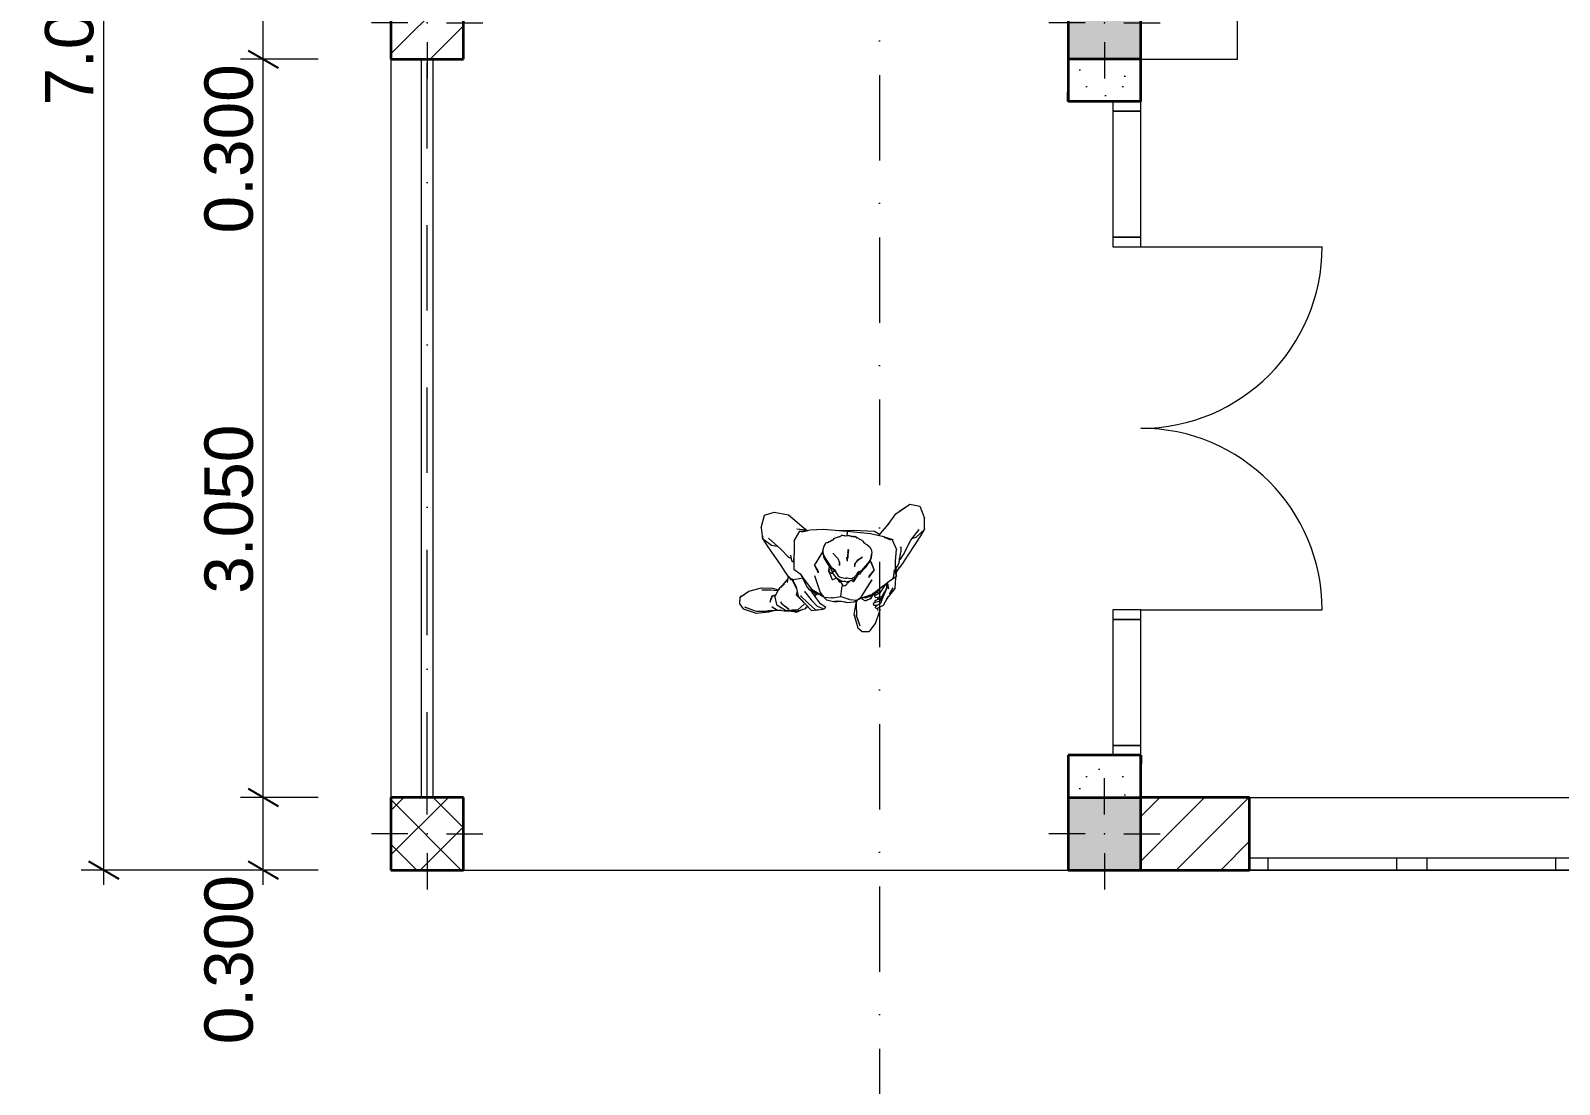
# Model space of a CAD drawing. Header units: millimetres. Extents: x -6000 to 13299, y -11438 to 14364.
# Drawn here: x 510 to 6831, y -4647 to -293 of the extents above; entities that cross this region are included whole.
import ezdxf

# ---------------------------------------------------------------- set-up
doc = ezdxf.new("R2010")
doc.units = ezdxf.units.MM
doc.header["$MEASUREMENT"] = 0
doc.linetypes.add('Dot & Dashed', pattern=[670.277762, 352.777767, -176.388884, 0, -141.111112])
doc.linetypes.add('Wipeout_Contour', pattern=[1000, 0, -1000])
for name, color, linetype in [('ArchiCAD Doors', 7, 'Continuous'), ('ArchiCAD Windows', 7, 'Continuous'), ('Dimensioning - General', 7, 'Continuous'), ('Interior - Furniture', 7, 'Continuous'), ('Marker - Section', 7, 'Continuous'), ('Structural - Bearing', 7, 'Continuous')]:
    doc.layers.add(name, color=color, linetype=linetype)
for name, color, linetype, lineweight, true_color in [('ArchiCAD Doors_Pen_No__23', 7, 'Continuous', 20, 0xff6600), ('ArchiCAD Doors_Pen_No__3', 7, 'Continuous', 18, 0xff6600), ('ArchiCAD Windows_Pen_No__23', 7, 'Continuous', 20, 0xff6600), ('ArchiCAD Windows_Pen_No__3', 7, 'Continuous', 18, 0xff6600), ('Dimensioning - General_Pen_No__45', 7, 'Continuous', 25, 0x40a5ff), ('Dimensioning - General_Pen_No__85', 7, 'Continuous', 20, 0x80c2ff), ('Interior - Furniture _Pen_No__4', 7, 'Continuous', 20, 0x029e21), ('Marker - Section_Pen_No__85', 7, 'Continuous', 20, 0x80c2ff), ('Structural - Bearing_Pen_No__160', 7, 'Continuous', 20, 0xb4a35c), ('Structural - Bearing_Pen_No__168', 7, 'Continuous', 13, 0xfe847a), ('Structural - Bearing_Pen_No__169', 7, 'Continuous', 13, 0x68b353), ('Structural - Bearing_Pen_No__28', 7, 'Continuous', 35, 0xa80f02), ('Structural - Bearing_Pen_No__89', 7, 'Continuous', 20, 0x71cebe)]:
    doc.layers.add(name, color=color, linetype=linetype, lineweight=lineweight, true_color=true_color)
for name, color, linetype, lineweight in [('ArchiCAD Doors_Pen_No__27', 7, 'Continuous', 35), ('ArchiCAD Windows_Pen_No__27', 7, 'Continuous', 35), ('Dimensioning - General_Pen_No__46', 5, 'Continuous', 25), ('Interior - Furniture _Pen_No__16', 124, 'Continuous', 20), ('Structural - Bearing_Pen_No__20', 1, 'Continuous', 0), ('Structural - Bearing_Pen_No__27', 7, 'Continuous', 35)]:
    doc.layers.add(name, color=color, linetype=linetype, lineweight=lineweight)
doc.styles.add('GENERATED_STYLE_1', font='')
doc.styles.get('GENERATED_STYLE_1').set_extended_font_data('Arial')
doc.dimstyles.new('GENERATED_STYLE__2', dxfattribs={"dimtxt": 200, "dimasz": 95, "dimexe": 0.18, "dimexo": 300, "dimgap": 0.09, "dimtad": 1, "dimdec": 3, "dimlfac": 0.001, "dimzin": 0, "dimdsep": 46, "dimtxsty": 'GENERATED_STYLE_1', "dimblk": 'ARROWHEAD_2', "dimblk1": 'ARROWHEAD_2', "dimblk2": 'ARROWHEAD_2', "dimcen": 0.09, "dimclrd": 256, "dimclre": 256, "dimclrt": 5, "dimadec": 0, "dimazin": 0, "dimtfac": 1, "dimtdec": 4, "dimtmove": 0, "dimatfit": 3, "dimfxl": 0, "dimtolj": 1, "dimtzin": 0, "dimarcsym": 0})
pattern_1 = [(0, (0, 0), (0, 779.42), [48.75, -401.25]), (0, (225, 389.7), (0, 779.42), [48.75, -401.25]), (60, (0, 0), (-675, 389.71), [48.75, -401.25]), (60, (450, 0), (-675, 389.71), [48.75, -401.25]), (120, (48.75, 0), (675, 389.71), [48.75, -401.25]), (120, (498.75, 0), (675, 389.71), [48.75, -401.25]), (0, (0, 75), (0, 150), [0, -150, 0, -225]), (45, (75, 75), (-106.066, 106.066), [0, -112.5, 0, -187.5])]
pattern_2 = [(45, (0, 0), (-91.9239, 91.9239), [])]

# ---------------------------------------------------------------- blocks, each defined once
blk = doc.blocks.new('Slab_1_3', base_point=(2000, -3761.4))
at = {"layer": 'Structural - Bearing_Pen_No__89', "linetype": 'Continuous', "flags": 128}
blk.add_lwpolyline([(2000, -3761.4), (11500, -3761.4), (11500, 3238.6), (2000, 3238.6)], close=True, dxfattribs=at)
blk = doc.blocks.new('Double Door with 2 Sidelights_ Transom 17')
at = {"layer": 'ArchiCAD Doors_Pen_No__23', "linetype": 'Continuous'}
for p, q in [((-1310, 0), (-1350, 0)), ((-1350, 0), (-1350, -115)), ((-790, 0), (-1310, 0)), ((-1310, 0), (-1310, -115)), ((-1310, -115), (-1310, 0)), ((-790, -115), (-790, 0)), ((-750, 0), (-790, 0)), ((-790, 0), (-790, -115)), ((-750, -115), (-750, 0)), ((790, 0), (750, 0)), ((750, 0), (750, -115)), ((1310, 0), (790, 0)), ((790, 0), (790, -115)), ((790, -115), (790, 0)), ((1310, -115), (1310, 0)), ((1350, 0), (1310, 0)), ((1310, 0), (1310, -115)), ((1350, -115), (1350, 0)), ((-1350, -115), (-1310, -115)), ((-1310, -115), (-790, -115)), ((-790, -115), (-750, -115)), ((750, -115), (790, -115)), ((790, -115), (1310, -115)), ((1310, -115), (1350, -115))]:
    blk.add_line(p, q, dxfattribs=at)
at = {"layer": 'ArchiCAD Doors_Pen_No__27', "linetype": 'Continuous'}
for p, q in [((-1350, 0), (-1387, 0)), ((-1350, 0), (-1350, -115)), ((1350, 0), (1350, -115)), ((1350, 0), (1387, 0)), ((-1350, -115), (-1350, -300)), ((1350, -115), (1350, -300)), ((-1350, -300), (-1387, -300)), ((1350, -300), (1387, -300))]:
    blk.add_line(p, q, dxfattribs=at)
at = {"layer": 'ArchiCAD Doors_Pen_No__3', "linetype": 'Continuous'}
for p, q in [((-750, 0), (-750, 750)), ((750, 0), (750, 750))]:
    blk.add_line(p, q, dxfattribs=at)
for centre, start, end in [((-750, 0), 0, 90), ((750, 0), 90, 180)]:
    blk.add_arc(centre, 750, start, end, dxfattribs=at)
blk = doc.blocks.new('Wall_2_3', base_point=(4950, -411.4))
at = {"color": 254, "linetype": 'Wipeout_Contour', "lineweight": 0, "ltscale": 24922.763956}
blk.add_wipeout([(5100, -411.4), (4800, -411.4), (4800, -586.4), (4985, -586.4), (5100, -586.4)], dxfattribs=at).dxf.layer = 'Structural - Bearing'
at = {"color": 254, "linetype": 'Wipeout_Contour', "lineweight": 0, "ltscale": 29936.411267}
blk.add_wipeout([(4800, -3461.4), (5100, -3461.4), (5100, -3286.4), (4985, -3286.4), (4800, -3286.4)], dxfattribs=at).dxf.layer = 'Structural - Bearing'
at = {"layer": 'Structural - Bearing_Pen_No__169', "linetype": 'Continuous'}
h = blk.add_hatch(dxfattribs=at)
h.set_pattern_fill('Lightweight_Concrete_0003', color=256, style=0, pattern_type=2)
h.set_pattern_definition(pattern_1)
h.paths.add_polyline_path([(5100, -411.4), (4800, -411.4), (4800, -586.4), (4985, -586.4), (5100, -586.4)])
h = blk.add_hatch(dxfattribs=at)
h.set_pattern_fill('Lightweight_Concrete_0003', color=256, style=0, pattern_type=2)
h.set_pattern_definition(pattern_1)
h.paths.add_polyline_path([(4800, -3461.4), (5100, -3461.4), (5100, -3286.4), (4985, -3286.4), (4800, -3286.4)])
at = {"layer": 'Structural - Bearing_Pen_No__27', "linetype": 'Continuous'}
for p, q in [((4800, -586.4), (4800, -549.4)), ((5100, -586.4), (5100, -549.4)), ((4985, -586.4), (4800, -586.4)), ((5100, -586.4), (4985, -586.4)), ((4800, -3286.4), (4800, -3323.4)), ((4985, -3286.4), (4800, -3286.4)), ((5100, -3286.4), (4985, -3286.4)), ((5100, -3286.4), (5100, -3323.4))]:
    blk.add_line(p, q, dxfattribs=at)
at = {"layer": 'Structural - Bearing_Pen_No__27', "linetype": 'Continuous', "flags": 128}
for points in [[(4800, -411.4), (4800, -586.4)], [(5100, -411.4), (4800, -411.4)], [(5100, -586.4), (5100, -411.4)], [(4800, -3286.4), (4800, -3461.4)], [(5100, -3461.4), (5100, -3286.4)], [(4800, -3461.4), (5100, -3461.4)]]:
    blk.add_lwpolyline(points, dxfattribs=at)
at = {"layer": 'ArchiCAD Doors', "color": 21, "linetype": 'Continuous', "lineweight": 18, "true_color": 0xff9955, "zscale": 1000, "rotation": 270}
blk.add_blockref('Double Door with 2 Sidelights_ Transom 17', (5100, -1936.4), dxfattribs=at)
blk = doc.blocks.new('Triple Window with Side Transoms 17')
at = {"layer": 'ArchiCAD Windows_Pen_No__23', "linetype": 'Continuous'}
for p, q in [((-1000, 0), (-925, 0)), ((-925, 0), (-925, -50)), ((-391.7, -50), (-391.7, 0)), ((-391.7, 0), (-316.7, 0)), ((-316.7, 0), (-266.7, 0)), ((-266.7, 0), (-266.7, -50)), ((266.7, -50), (266.7, 0)), ((266.7, 0), (316.7, 0)), ((316.7, 0), (391.7, 0)), ((391.7, 0), (391.7, -50)), ((925, -50), (925, 0)), ((925, 0), (1000, 0)), ((-925, -50), (-1000, -50)), ((-316.7, -50), (-391.7, -50)), ((-266.7, -50), (-316.7, -50)), ((316.7, -50), (266.7, -50)), ((391.7, -50), (316.7, -50)), ((1000, -50), (925, -50))]:
    blk.add_line(p, q, dxfattribs=at)
at = {"layer": 'ArchiCAD Windows_Pen_No__27', "linetype": 'Continuous'}
for p, q in [((-1000, -50), (-1000, 0)), ((1000, -50), (1000, 0))]:
    blk.add_line(p, q, dxfattribs=at)
at = {"layer": 'ArchiCAD Windows_Pen_No__3', "linetype": 'Continuous'}
for p, q in [((-1000, 250), (1000, 250)), ((-925, 0), (-391.7, 0)), ((-266.7, 0), (266.7, 0)), ((391.7, 0), (925, 0)), ((-1000, -50), (1000, -50)), ((-391.7, -50), (-925, -50)), ((266.7, -50), (-266.7, -50)), ((925, -50), (391.7, -50))]:
    blk.add_line(p, q, dxfattribs=at)
blk = doc.blocks.new('Wall_3_3', base_point=(5100, -3611.4))
at = {"color": 254, "linetype": 'Wipeout_Contour', "lineweight": 0, "ltscale": 32422.570688}
blk.add_wipeout([(5100, -3461.4), (5100, -3761.4), (5550, -3761.4), (5550, -3711.4), (5550, -3461.4)], dxfattribs=at).dxf.layer = 'Structural - Bearing'
at = {"color": 254, "linetype": 'Wipeout_Contour', "lineweight": 0, "ltscale": 42711.089863}
blk.add_wipeout([(8000, -3461.4), (7550, -3461.4), (7550, -3711.4), (7550, -3761.4), (8000, -3761.4)], dxfattribs=at).dxf.layer = 'Structural - Bearing'
at = {"layer": 'Structural - Bearing_Pen_No__168', "linetype": 'Continuous'}
h = blk.add_hatch(dxfattribs=at)
h.set_pattern_fill('Common_Brick_0003', color=256, style=0, pattern_type=2)
h.set_pattern_definition(pattern_2)
h.paths.add_polyline_path([(5100, -3461.4), (5100, -3761.4), (5550, -3761.4), (5550, -3711.4), (5550, -3461.4)])
h = blk.add_hatch(dxfattribs=at)
h.set_pattern_fill('Common_Brick_0003', color=256, style=0, pattern_type=2)
h.set_pattern_definition(pattern_2)
h.paths.add_polyline_path([(8000, -3461.4), (7550, -3461.4), (7550, -3711.4), (7550, -3761.4), (8000, -3761.4)])
at = {"layer": 'Structural - Bearing_Pen_No__27', "linetype": 'Continuous'}
for p, q in [((5550, -3711.4), (5550, -3461.4)), ((7550, -3711.4), (7550, -3461.4)), ((5550, -3761.4), (5550, -3711.4)), ((7550, -3761.4), (7550, -3711.4))]:
    blk.add_line(p, q, dxfattribs=at)
at = {"layer": 'Structural - Bearing_Pen_No__27', "linetype": 'Continuous', "flags": 128}
for points in [[(5550, -3461.4), (5100, -3461.4)], [(8000, -3461.4), (7550, -3461.4)], [(5100, -3761.4), (5550, -3761.4)], [(7550, -3761.4), (8000, -3761.4)]]:
    blk.add_lwpolyline(points, dxfattribs=at)
at = {"layer": 'ArchiCAD Windows', "color": 21, "linetype": 'Continuous', "lineweight": 18, "true_color": 0xff9955, "zscale": 1000}
blk.add_blockref('Triple Window with Side Transoms 17', (6550, -3711.4), dxfattribs=at)
blk = doc.blocks.new('Column_2_3', base_point=(2150, -3611.4))
at = {"color": 254, "linetype": 'Wipeout_Contour', "lineweight": 0, "ltscale": 16822.450279}
blk.add_wipeout([(2000, -3761.4), (2300, -3761.4), (2300, -3461.4), (2000, -3461.4)], dxfattribs=at).dxf.layer = 'Structural - Bearing'
at = {"layer": 'Structural - Bearing_Pen_No__169', "linetype": 'Continuous'}
h = blk.add_hatch(dxfattribs=at)
h.set_pattern_fill('Concrete_Block_0003', color=256, style=0, pattern_type=2)
h.set_pattern_definition([(45, (0, 0), (-91.924, 91.924), []), (135, (0, 0), (91.924, 91.924), [])])
h.paths.add_polyline_path([(2000, -3761.4), (2300, -3761.4), (2300, -3461.4), (2000, -3461.4)])
at = {"layer": 'Structural - Bearing_Pen_No__20', "linetype": 'Continuous'}
for p, q in [((2150, -3531.4), (2150, -3381.4)), ((2070, -3611.4), (1920, -3611.4)), ((2230, -3611.4), (2380, -3611.4)), ((2150, -3691.4), (2150, -3841.4))]:
    blk.add_line(p, q, dxfattribs=at)
blk.add_point((2150, -3611.4), dxfattribs=at)
at = {"layer": 'Structural - Bearing_Pen_No__28', "linetype": 'Continuous'}
for p, q in [((2300, -3461.4), (2000, -3461.4)), ((2000, -3461.4), (2000, -3761.4)), ((2300, -3761.4), (2300, -3461.4)), ((2000, -3761.4), (2300, -3761.4))]:
    blk.add_line(p, q, dxfattribs=at)
blk = doc.blocks.new('Column_4_3', base_point=(2150, -261.4))
at = {"color": 254, "linetype": 'Wipeout_Contour', "lineweight": 0, "ltscale": 8684.196482}
blk.add_wipeout([(2000, -411.4), (2300, -411.4), (2300, -111.4), (2000, -111.4)], dxfattribs=at).dxf.layer = 'Structural - Bearing'
at = {"layer": 'Structural - Bearing_Pen_No__168', "linetype": 'Continuous'}
h = blk.add_hatch(dxfattribs=at)
h.set_pattern_fill('Common_Brick_0003', color=256, style=0, pattern_type=2)
h.set_pattern_definition(pattern_2)
h.paths.add_polyline_path([(2000, -411.4), (2300, -411.4), (2300, -111.4), (2000, -111.4)])
at = {"layer": 'Structural - Bearing_Pen_No__20', "linetype": 'Continuous'}
for p, q in [((2150, -181.4), (2150, -31.4)), ((2070, -261.4), (1920, -261.4)), ((2230, -261.4), (2380, -261.4)), ((2150, -341.4), (2150, -491.4))]:
    blk.add_line(p, q, dxfattribs=at)
blk.add_point((2150, -261.4), dxfattribs=at)
at = {"layer": 'Structural - Bearing_Pen_No__28', "linetype": 'Continuous'}
for p, q in [((2000, -111.4), (2000, -411.4)), ((2300, -411.4), (2300, -111.4)), ((2000, -411.4), (2300, -411.4))]:
    blk.add_line(p, q, dxfattribs=at)
blk = doc.blocks.new('Column_5_3', base_point=(4950, -3611.4))
at = {"layer": 'Structural - Bearing_Pen_No__160', "linetype": 'Continuous', "lineweight": 0, "true_color": 0x5a512e}
blk.add_hatch(color=59, dxfattribs=at).paths.add_polyline_path([(4800, -3461.4), (4800, -3761.4), (5100, -3761.4), (5100, -3461.4)])
at = {"layer": 'Structural - Bearing_Pen_No__20', "linetype": 'Continuous'}
for p, q in [((4950, -3531.4), (4950, -3381.4)), ((4870, -3611.4), (4720, -3611.4)), ((5030, -3611.4), (5180, -3611.4)), ((4950, -3691.4), (4950, -3841.4))]:
    blk.add_line(p, q, dxfattribs=at)
blk.add_point((4950, -3611.4), dxfattribs=at)
at = {"layer": 'Structural - Bearing_Pen_No__28', "linetype": 'Continuous'}
for p, q in [((4800, -3461.4), (4800, -3761.4)), ((5100, -3761.4), (5100, -3461.4)), ((4800, -3761.4), (5100, -3761.4))]:
    blk.add_line(p, q, dxfattribs=at)
blk = doc.blocks.new('Column_7_3', base_point=(4950, -261.4))
at = {"layer": 'Structural - Bearing_Pen_No__160', "linetype": 'Continuous', "lineweight": 0, "true_color": 0x5a512e}
blk.add_hatch(color=59, dxfattribs=at).paths.add_polyline_path([(4800, -411.4), (5100, -411.4), (5100, -111.4), (4800, -111.4)])
at = {"layer": 'Structural - Bearing_Pen_No__20', "linetype": 'Continuous'}
for p, q in [((4950, -181.4), (4950, -31.4)), ((4870, -261.4), (4720, -261.4)), ((5030, -261.4), (5180, -261.4)), ((4950, -341.4), (4950, -491.4))]:
    blk.add_line(p, q, dxfattribs=at)
blk.add_point((4950, -261.4), dxfattribs=at)
at = {"layer": 'Structural - Bearing_Pen_No__28', "linetype": 'Continuous'}
for p, q in [((4800, -111.4), (4800, -411.4)), ((5100, -411.4), (5100, -111.4))]:
    blk.add_line(p, q, dxfattribs=at)
blk = doc.blocks.new('Rail Balustrade 17')
at = {"layer": 'Interior - Furniture _Pen_No__16', "linetype": 'Continuous'}
for p, q in [((0, 25), (0, -25)), ((3050, 25), (0, 25)), ((3050, -25), (3050, 25)), ((0, -25), (3050, -25))]:
    blk.add_line(p, q, dxfattribs=at)
at = {"layer": 'Interior - Furniture _Pen_No__16', "linetype": 'Dot & Dashed'}
blk.add_line((0, 0), (3050, 0), dxfattribs=at)
blk = doc.blocks.new('Book Shelf 01 17')
at = {"layer": 'Interior - Furniture _Pen_No__4', "linetype": 'Continuous'}
for p, q in [((1200, 400), (0, 400)), ((0, 400), (0, 0)), ((1200, 0), (1200, 400)), ((0, 0), (1200, 0))]:
    blk.add_line(p, q, dxfattribs=at)
blk = doc.blocks.new('Man Waiting 17')
at = {"layer": 'Interior - Furniture _Pen_No__4', "linetype": 'Continuous'}
for p, q in [((207.8, 236.2), (265, 275.2)), ((224.6, 248.6), (265, 275.2)), ((258.3, 268.8), (265, 275.2)), ((265, 275.2), (306.7, 267.6)), ((306.7, 267.6), (326.9, 218)), ((-348.7, 178.1), (-335.9, 229.5)), ((-335.9, 229.5), (-295.8, 242.7)), ((-295.8, 242.7), (-235.4, 231)), ((-235.4, 231), (-172.9, 177.9)), ((136.8, 146.3), (175.9, 190.8)), ((175.9, 190.8), (207.8, 236.2)), ((175.9, 190.8), (183.4, 199.7)), ((175.9, 190.8), (178.1, 192.9)), ((220.8, 244.1), (224.6, 248.6)), ((224, 246.3), (224.6, 248.6)), ((224.2, 246.3), (224.6, 248.6)), ((326, 171.4), (326.9, 218)), ((-348.7, 178.1), (-343, 133.6)), ((-343, 133.6), (-342.2, 142.7)), ((-343, 133.6), (-306.6, 105.4)), ((-343, 133.6), (-327.2, 108)), ((-318.9, 134.6), (-316.7, 133)), ((-318.9, 134.6), (-267.4, 89.6)), ((-213.1, 124.2), (-189, 163.3)), ((-201.5, 173.2), (-163.9, 169.3)), ((-201.5, 173.2), (-190.1, 171.6)), ((-191.9, 162.6), (-161.4, 165.7)), ((-191.9, 162.6), (-189, 163.3)), ((-189, 163.3), (-158.9, 166.4)), ((-182.1, 160.8), (-152.8, 167.7)), ((-182.1, 160.8), (-155.1, 166.7)), ((-172.9, 177.9), (-160.4, 167.4)), ((-163.9, 169.3), (-162.4, 167)), ((-163.9, 169.3), (-160.4, 167.4)), ((-163.9, 169.3), (-159.2, 166.3)), ((-158.9, 166.4), (-155.1, 166.7)), ((-152.8, 167.7), (-146.9, 169.1)), ((-146.9, 169.1), (-91.8, 171.5)), ((-91.8, 171.5), (5.2, 163.8)), ((-60.1, 123.5), (-52, 128.6)), ((-60.1, 123.5), (-51, 128.2)), ((-57.7, 126.1), (-51, 128.6)), ((-52, 128.6), (-46.6, 133.2)), ((-46.6, 133.2), (-43.5, 135.7)), ((-43.5, 135.7), (-41.2, 136.8)), ((-41.2, 136.8), (-33.1, 139.4)), ((-34.5, 166.1), (29.5, 167.6)), ((-33.1, 139.4), (-29.7, 140.5)), ((-30.5, 140.1), (-21.2, 143.2)), ((-30.5, 140.1), (-22.7, 142.5)), ((-29.7, 140.5), (-22.7, 142.5)), ((-21.2, 143.2), (-17.6, 144.2)), ((-20, 143.4), (-18.6, 144.6)), ((-20, 143.4), (-17.6, 144.2)), ((-18.6, 144.6), (-16, 147.2)), ((-16, 147.2), (-12.7, 147.1)), ((-12.7, 147.1), (-9.3, 145.9)), ((-9.3, 145.9), (-4.6, 145.6)), ((-4.6, 145.6), (-2.3, 145.1)), ((-2.3, 145.1), (0.3, 144.3)), ((0.3, 144.3), (4.5, 145.9)), ((4.5, 145.9), (8.1, 146.1)), ((5.2, 163.8), (5.8, 163.5)), ((5.8, 163.5), (6.4, 163.7)), ((6.4, 163.7), (7, 153.2)), ((6.4, 163.7), (103.2, 153.9)), ((6.9, 148.8), (7, 153.2)), ((8.1, 146.1), (12.1, 146.2)), ((12.1, 146.2), (13.4, 146)), ((13.4, 146), (14.8, 146)), ((14.8, 146), (18.7, 145.2)), ((18.7, 145.2), (20.7, 144.5)), ((20.7, 144.5), (24.6, 142.2)), ((24.6, 142.2), (27.3, 142.6)), ((27.3, 142.6), (29.6, 142.7)), ((29.5, 167.6), (30.1, 167.3)), ((29.6, 142.7), (34.3, 142.3)), ((30.1, 167.3), (30.8, 167.5)), ((30.8, 167.5), (119.5, 163.4)), ((32.3, 140.4), (39.2, 142.7)), ((32.3, 140.4), (34.5, 140.9)), ((34.3, 142.3), (41.2, 142.4)), ((39, 141.9), (41.2, 142.4)), ((39.2, 142.7), (41.2, 142.4)), ((41.2, 142.4), (43.4, 139.4)), ((42.2, 140.1), (46.2, 135.8)), ((42.2, 140.1), (43.5, 139.1)), ((42.2, 140.1), (44.7, 138)), ((42.2, 140.1), (45.1, 137)), ((43.4, 139.4), (44.7, 138)), ((43.5, 139.1), (46.9, 137.5)), ((45.1, 137), (46.2, 135.8)), ((46.9, 137.5), (59.5, 130.8)), ((59.5, 130.8), (67.6, 126.3)), ((103.2, 153.9), (157.8, 141.7)), ((119.5, 163.4), (139.9, 151.4)), ((157.8, 141.7), (164.8, 138.1)), ((159.4, 139.3), (161.2, 138.7)), ((159.4, 139.3), (185.2, 127.8)), ((160.8, 136.9), (163.4, 138.6)), ((161.1, 138.1), (163.3, 138.9)), ((161.2, 138.7), (163.3, 138.9)), ((163.3, 138.9), (191.5, 130.5)), ((163.3, 138.9), (163.6, 136.7)), ((163.4, 138.6), (196.4, 128.5)), ((169.4, 135.8), (185.2, 127.8)), ((191.5, 130.5), (210.4, 87.9)), ((191.5, 130.5), (196.4, 128.5)), ((239.6, 67.2), (270.1, 127.1)), ((270.1, 127.1), (304.7, 170.4)), ((278.3, 135.3), (291.9, 138.7)), ((290, 113.4), (310.5, 144.8)), ((291.9, 138.7), (326, 171.4)), ((302.5, 168.2), (304.7, 170.4)), ((310.5, 144.8), (326, 171.4)), ((325.6, 173.6), (326, 171.4)), ((-327.2, 108), (-305.8, 77.3)), ((-306.6, 105.4), (-282.5, 101.5)), ((-305.8, 77.3), (-270.3, 25.8)), ((-267.4, 89.6), (-235.7, 56.6)), ((-227.6, 65.1), (-223.8, 42.9)), ((-214.3, 37.1), (-212.8, 67.3)), ((-213.1, 124.2), (-212.8, 67.3)), ((-128.8, 22.4), (-94.9, 76.2)), ((-128.8, 22.4), (-95.7, 76.1)), ((-128.4, 22.1), (-94.5, 78.2)), ((-128.4, 22.1), (-95.6, 76)), ((-94, 78.5), (-92.7, 88.5)), ((-94, 78.5), (-91.2, 57.8)), ((-92.7, 88.5), (-90.8, 92.7)), ((-92.3, 70.6), (-92.1, 90.2)), ((-92.3, 70.6), (-83.9, 52.1)), ((-92.1, 90.2), (-88.7, 101.5)), ((-88.7, 101.5), (-84, 109.1)), ((-88.6, 100.9), (-81.1, 115.2)), ((-88.6, 100.9), (-84, 109.1)), ((-81.1, 115.2), (-77.6, 117.4)), ((-77.6, 117.4), (-74.3, 117.3)), ((-74.3, 117.3), (-68.1, 121.5)), ((-68.1, 121.5), (-64.6, 121)), ((-64.6, 121), (-57.7, 126.1)), ((-52.4, 73.7), (-33.8, 52.7)), ((-52.4, 73.7), (-32.7, 50.4)), ((8, 49.6), (11.6, 74.9)), ((8, 49.6), (10.3, 74.1)), ((9.6, 75.1), (10.3, 81.3)), ((9.6, 75.1), (9.9, 52)), ((9.9, 52), (10.5, 74.1)), ((10.3, 81.3), (13.1, 90.2)), ((10.3, 74.1), (10.7, 79.4)), ((10.5, 74.1), (10.9, 79.4)), ((10.7, 79.4), (11.2, 88.2)), ((10.9, 79.4), (13.1, 90.2)), ((11.2, 88.2), (11.9, 81.2)), ((11.6, 74.9), (11.9, 81.2)), ((67.6, 126.3), (70.9, 122.4)), ((70.9, 122.4), (74.7, 117.9)), ((74.7, 117.9), (79, 114.6)), ((79, 114.6), (84.8, 108.4)), ((84.8, 108.4), (88.3, 108.2)), ((88.3, 108.2), (91.4, 105.8)), ((91.4, 105.8), (97, 100.2)), ((93.5, 103.2), (96.6, 102.6)), ((93.5, 103.2), (97, 100.2)), ((96.6, 102.6), (100.2, 99.8)), ((100.2, 99.8), (106.5, 84.4)), ((105.7, 57.1), (106.9, 66.2)), ((105.8, 59.4), (106.9, 66.2)), ((106.5, 84.4), (108.4, 73.2)), ((106.8, 53.8), (108.4, 73.2)), ((107.4, 65.5), (107.7, 61.4)), ((206.9, 40), (210.4, 87.9)), ((221.5, 34), (228.7, 78.7)), ((226.6, 48.8), (239.6, 67.2)), ((227.7, 96.7), (228, 99)), ((228, 99), (228.7, 78.7)), ((255.5, 61), (290, 113.4)), ((-270.3, 25.8), (-250.9, -3.9)), ((-235.7, 56.6), (-226.7, 52.4)), ((-223.8, 42.9), (-214.1, 36)), ((-214.5, 59.4), (-214.3, 37.1)), ((-214.5, 59.4), (-213.7, 36.2)), ((-214.3, 37.1), (-213.7, 36.2)), ((-214.3, 37.1), (-213.7, 6.3)), ((-213.7, 6.3), (-188, -12.3)), ((-129.4, 24.8), (-128.8, 22.4)), ((-129.4, 24.8), (-113.8, -2.7)), ((-128.8, 22.4), (-113.4, -8.6)), ((-91.2, 57.8), (-84.8, 48.7)), ((-91.2, 57.8), (-82.4, 43.4)), ((-91.2, 57.8), (-89.4, 53.8)), ((-89.4, 53.8), (-77.3, 32.4)), ((-83.9, 52.1), (-73.6, 35.4)), ((-82.4, 43.4), (-71.8, 30.3)), ((-77.3, 32.4), (-69.1, 20.9)), ((-76.8, 37.3), (-75.2, 34.9)), ((-76.7, 37.3), (-71.8, 30.3)), ((-73.6, 35.4), (-59, 13.6)), ((-72.1, 30.1), (-70.5, 27.7)), ((-71.1, 32.1), (-57.6, 12.5)), ((-71.1, 32.1), (-69.3, 29.8)), ((-70.5, 27.7), (-64.8, 19.4)), ((-69.4, -1.8), (-69.1, 4.8)), ((-69.1, 20.9), (-64.8, 14.2)), ((-69.1, 4.8), (-64.5, 3.5)), ((-68.9, -3.1), (-67.4, 13)), ((-67.6, 17.2), (-67.2, 13.4)), ((-67.2, 13.4), (-65.3, 14.1)), ((-66.5, 22.8), (-65.2, 20.9)), ((-64.8, 19.4), (-59.7, 11.9)), ((-64.8, 14.2), (-60.9, 7.8)), ((-62.6, 16.6), (-59.7, 11.9)), ((-62.4, 12.4), (-59.1, 3.8)), ((-62.4, 12.4), (-58.1, 1.9)), ((-60.9, 7.8), (-58.6, 3.2)), ((-59.1, 3.8), (-57.6, 0.4)), ((-59, 13.6), (-47.1, 2)), ((-58.6, 3.2), (-57.2, -0.6)), ((-58.1, 1.9), (-56.1, -2.8)), ((-57.6, 12.5), (-55.4, 9.8)), ((-57.6, 0.4), (-56.1, -2.8)), ((-57.1, 1.6), (-55.9, -3.1)), ((-55.4, 9.8), (-45.3, 0.3)), ((-55.1, 12.2), (-47.2, 2.4)), ((-50.2, -4), (-46.4, 0.8)), ((-47.2, 2.4), (-44.7, -0.1)), ((-47.1, 2), (-39.6, -6.2)), ((-47, 7.8), (-39.9, -6.7)), ((-47, 7.8), (-39.2, -6.3)), ((-47, 6.7), (-41.6, -2.3)), ((-47, 6.7), (-39.2, -6.3)), ((-45.3, 0.3), (-43.4, -1.5)), ((-32.7, 50.4), (-25.1, 33.8)), ((-25.1, 33.8), (-25.1, 22.3)), ((-25.1, 22.3), (-24.6, 33.1)), ((3.6, 56.6), (5.9, 46.9)), ((3.6, 56.6), (5.8, 47.2)), ((5.8, 47.2), (6.7, 39.4)), ((5.9, 46.9), (6.7, 39.4)), ((37.7, 17), (38.9, 29.9)), ((37.7, 17), (39.7, 28.3)), ((39.7, 28.3), (49.9, 43.4)), ((48.3, 43.6), (69.5, 57.9)), ((49.9, 43.4), (69.5, 57.9)), ((52.5, -7.9), (66.6, 2)), ((54.9, -6.7), (68.4, 2.8)), ((55, -6.3), (64.3, 2.1)), ((55, -6.3), (66.6, 2)), ((62.9, -3.7), (66.6, 1.1)), ((63.3, -6.6), (68.6, 1.6)), ((63.7, -0.3), (66.6, 2)), ((64.5, -4.6), (68.6, 1.6)), ((66.6, 2), (82.1, 19.1)), ((66.8, -2.4), (71.2, 2.7)), ((68.4, 2.8), (85.4, 21.9)), ((71.2, 2.7), (76.3, 8.6)), ((73, 7.7), (81.9, 17.3)), ((76.3, 8.6), (85.8, 18.6)), ((79.7, 15), (93.5, 28.6)), ((79.7, 15), (81.9, 17.3)), ((80, 17.1), (82.1, 19.1)), ((85.4, 21.9), (97.1, 36.8)), ((85.8, 18.6), (93.7, 30.6)), ((88.4, 23.2), (100.3, 37.7)), ((88.4, 23.2), (93.5, 30.5)), ((88.6, 25.5), (103.1, 41.4)), ((93.5, 28.6), (103.1, 41.4)), ((95.5, -27.4), (116.9, 0.2)), ((96.8, -21.7), (117.8, 2.5)), ((97.1, 36.8), (106.8, 53.8)), ((100.3, 37.7), (103.1, 41.4)), ((103.1, 41.4), (107.7, 61.4)), ((103.1, 41.4), (104.8, 52.7)), ((103.1, 41.4), (104.5, 47.9)), ((103.4, 50.5), (103.7, 52.7)), ((103.4, 50.5), (103.7, 52.6)), ((103.6, 38.7), (117.8, 2.5)), ((104.3, 38.5), (117.8, 2.5)), ((104.5, 47.9), (105.1, 52.5)), ((116.9, 0.2), (117.8, 2.5)), ((197.7, -30.5), (202, 3.6)), ((202, 3.6), (210, -22.4)), ((203.9, -2.9), (206.9, 10.9)), ((205.4, -5.7), (208.8, 5.5)), ((205.8, 9.3), (206.9, 40)), ((206.2, 9.2), (216, 20.8)), ((206.9, 10.9), (206.9, 40)), ((208.8, 5.5), (210.3, 14.6)), ((209.9, 3.1), (219.1, 7.4)), ((213.3, -0.8), (222.5, 14.7)), ((216, 20.8), (221.5, 34)), ((219.1, 7.4), (236.7, 30.9)), ((221.5, 34), (224.5, 50)), ((221.5, 34), (222, 38.5)), ((222.4, 43), (223.3, 51.9)), ((224.1, 47.5), (226.6, 48.8)), ((236.7, 30.9), (255.5, 61)), ((-269.8, -69.3), (-254.1, -54)), ((-267.4, -68.4), (-237.7, -32.4)), ((-263.1, -64.4), (-252.6, -53.3)), ((-250.9, -3.9), (-234.1, -27.1)), ((-243.4, -42.8), (-241.7, -40.6)), ((-243.4, -42.9), (-241.8, -40.7)), ((-240.5, -47.5), (-236.7, -27.1)), ((-236.7, -27.1), (-235.9, -24.9)), ((-234.6, -24.5), (-228.4, -35.5)), ((-234.1, -27.1), (-216.2, -35.7)), ((-231.3, -27.1), (-229.1, -27.4)), ((-228.4, -35.5), (-214.3, -37.1)), ((-220.7, -38.8), (-202.9, -74.5)), ((-220.5, -34.7), (-203.7, -65.4)), ((-216.2, -35.7), (-181.8, -30.2)), ((-188, -12.3), (-179.7, -23.9)), ((-188, -12.3), (-180.1, -25)), ((-188, -12.3), (-184.1, -17)), ((-188, -12.3), (-176.5, -29.4)), ((-185.7, -15.9), (-181.2, -25)), ((-181.2, -25), (-159.3, -67.5)), ((-176.5, -29.4), (-141.3, -75.7)), ((-128.6, -18.7), (-105.5, -89.6)), ((-128.6, -18.7), (-106.1, -85.6)), ((-113.8, -2.7), (-113.4, -8.6)), ((-69.4, -1.8), (-68.9, -3.1)), ((-68.9, -3.1), (-55.4, -10.5)), ((-68.9, -3.1), (-54.9, -35.4)), ((-57.2, -0.6), (-56.1, -2.8)), ((-56.1, -2.8), (-53.8, -3.2)), ((-55.9, -3.1), (-51.1, -13.1)), ((-55.4, -2.6), (-54.6, -4.8)), ((-54.9, -35.4), (-54.2, -35.8)), ((-54.6, -4.8), (-53.3, -6.9)), ((-54.2, -35.8), (-52.3, -35.6)), ((-53.8, -3.2), (-50.2, -4)), ((-52.3, -35.6), (-38.7, -30.1)), ((-51.1, -13.1), (-40.6, -27.2)), ((-49.5, -3), (-47.4, -0.8)), ((-49.5, -3), (-47.8, -0.9)), ((-48.2, -15.5), (-46.9, -17.7)), ((-40.6, -27.2), (-20.3, -40.3)), ((-39.9, -6.7), (-31.8, -19)), ((-39.6, -6.2), (-37.6, -8.7)), ((-39.2, -6.3), (-37.4, -8.9)), ((-39.2, -6.3), (-37.5, -8.6)), ((-38.9, -6.8), (-37.1, -9.1)), ((-37, -30.2), (-33.6, -35)), ((-34.5, -13.1), (-33.1, -15.2)), ((-34.1, -13.3), (-32.4, -15.6)), ((-33.6, -35), (-26.9, -45.4)), ((-31.8, -19), (-24.6, -25.2)), ((-27, -36.9), (-22.8, -43.4)), ((-26.9, -45.4), (-20.5, -47)), ((-24.6, -25.2), (-18.2, -27.8)), ((-22.8, -43.4), (-20.3, -45.3)), ((-20.3, -40.3), (-11.7, -43.9)), ((-19.9, -40.7), (-19.6, -42.8)), ((-19.8, -106.5), (-13.6, -61.6)), ((-19.6, -42.8), (-19, -47.4)), ((-19, -47.4), (-17, -52.8)), ((-18.2, -27.8), (-16.2, -27.7)), ((-17, -52.8), (-11.3, -60.1)), ((-16.2, -27.7), (-10, -28.7)), ((-11.7, -43.9), (-3.7, -42.8)), ((-11.3, -60.1), (-10.7, -60.6)), ((-10.7, -60.6), (-6.9, -61.9)), ((-10, -28.7), (-8.1, -28.2)), ((-8.1, -28.2), (-1.5, -29.8)), ((-6.9, -61.9), (-2.9, -61.2)), ((-5.8, -42.5), (-3.9, -42.4)), ((-5.7, -42.2), (-3.7, -41.9)), ((-3.7, -42.8), (4.1, -45.3)), ((-2.9, -61.2), (-2, -60.9)), ((-2, -60.9), (4.7, -54.7)), ((-1.5, -29.8), (0.7, -30.2)), ((0.7, -30.2), (3.1, -30.2)), ((3.1, -30.2), (8.1, -29.4)), ((4.1, -45.3), (13.2, -43.2)), ((4.4, -29.4), (8.5, -29.1)), ((4.4, -29.4), (12.2, -30.5)), ((4.7, -54.7), (7.6, -49.7)), ((4.8, -48.5), (6.6, -46.2)), ((4.8, -48.5), (6.2, -46.2)), ((7.6, -49.7), (9, -45.2)), ((7.7, -49.2), (12.1, -48.8)), ((7.8, -47.4), (10.1, -46.1)), ((7.9, -47.3), (10.1, -46.1)), ((8.4, -47.6), (10.8, -46.3)), ((12.1, -48.8), (20.7, -39.8)), ((12.2, -30.5), (21.1, -31.1)), ((13.2, -43.2), (35.6, -33.8)), ((21.1, -31.1), (28.3, -29.6)), ((25.9, -39.7), (30.5, -43.1)), ((25.9, -39.7), (30.5, -43.1)), ((25.9, -39.9), (30.5, -43.1)), ((28.3, -29.6), (36.8, -24.8)), ((30.5, -43.1), (32.6, -43.6)), ((32.6, -43.6), (33.4, -43.4)), ((33.4, -43.4), (49.5, -20.9)), ((35.6, -33.8), (47.9, -21.8)), ((36.8, -24.8), (47.3, -14)), ((46.4, -13.5), (56.3, -2)), ((46.4, -13.5), (56.5, -3.4)), ((47.3, -14), (56.3, -2)), ((47.7, -11.8), (56.5, -3.4)), ((47.9, -21.8), (54.1, -12.8)), ((48.4, -11.8), (54.9, -6.7)), ((52.5, -7.9), (63.7, -0.3)), ((53, -9.4), (54.1, -11.7)), ((54.1, -11.7), (54.7, -12.9)), ((54.7, -12.9), (58, -12.7)), ((58, -12.7), (59.9, -12.6)), ((59.9, -12.6), (61.4, -10.6)), ((61.4, -10.6), (63.4, -7.1)), ((63.3, -6.6), (64.5, -4.6)), ((63.4, -7.1), (66.8, -2.4)), ((67.6, -105.2), (107.8, -40)), ((68.9, -101.4), (109.2, -37.3)), ((95.5, -27.4), (96.8, -21.7)), ((107.8, -40), (109.2, -37.3)), ((108.6, -98), (155.6, -62.5)), ((131.1, -84.8), (153.7, -62.1)), ((131.1, -84.8), (153.7, -62.2)), ((132.3, -84.1), (154.3, -61.9)), ((155.6, -62.5), (180.8, -42.1)), ((156.5, -70.1), (167.4, -53)), ((169.1, -55.1), (169.8, -75.1)), ((169.6, -54.5), (177.2, -73.8)), ((173.2, -52.8), (177.2, -73.8)), ((180.8, -42.1), (210, -22.4)), ((192.9, -32.4), (197.7, -30.5)), ((195.3, -30.6), (197.7, -30.5)), ((195.6, -25.9), (197.7, -30.5)), ((197.7, -30.5), (201.3, -14.4)), ((197.7, -30.5), (210, -22.4)), ((197.7, -30.5), (198.4, -28.2)), ((205.1, -72.7), (207.5, -28.5)), ((207.5, -28.5), (208.3, -24.1)), ((207.6, -20), (210, -22.4)), ((209, -1.3), (213.3, -0.8)), ((209.1, -19.7), (212.4, -2)), ((-437.3, -137.5), (-435.6, -109)), ((-436.8, -135.5), (-435.6, -109)), ((-436.8, -135.5), (-435.7, -110.2)), ((-435.7, -110.2), (-431.1, -104.5)), ((-435.7, -110.2), (-435.6, -109)), ((-435.6, -109), (-400.4, -84.3)), ((-431.1, -104.5), (-419.8, -98.5)), ((-400.4, -84.3), (-347.5, -69.9)), ((-347.5, -69.9), (-302.4, -72.1)), ((-346.8, -78.7), (-307.3, -77.8)), ((-346.8, -78.7), (-337.8, -78.8)), ((-311.9, -126.1), (-311.1, -123.9)), ((-311.9, -126.1), (-311.2, -128.8)), ((-311.1, -123.9), (-309, -118.1)), ((-309.7, -121.8), (-302.7, -104.5)), ((-309, -118.1), (-303, -103.8)), ((-307.3, -77.8), (-282.2, -81.7)), ((-303, -103.8), (-291.4, -99.2)), ((-302.7, -104.5), (-298.1, -102.8)), ((-302.4, -72.1), (-277.6, -78.6)), ((-292.6, -108.5), (-280.1, -82)), ((-292.6, -108.5), (-290.6, -107)), ((-292.6, -108.5), (-285.5, -138.8)), ((-280.1, -82), (-269.8, -69.3)), ((-280.1, -82), (-273.7, -75.4)), ((-267.4, -68.4), (-265.1, -66.1)), ((-203.7, -65.4), (-195.7, -104.9)), ((-203, -100.9), (-199, -83.2)), ((-203, -100.9), (-175.1, -127.4)), ((-199.6, -99.3), (-195.7, -104.9)), ((-195.7, -104.9), (-195.4, -100.3)), ((-195.7, -104.9), (-167.5, -136.7)), ((-186.8, -103.1), (-182.1, -103.9)), ((-186.8, -103.1), (-154.4, -133.8)), ((-170.5, -86), (-165.9, -88.3)), ((-170.5, -86), (-142.2, -119.3)), ((-159.3, -67.5), (-153.7, -74.7)), ((-153.7, -74.7), (-144.9, -79.2)), ((-153.7, -74.7), (-136.3, -86.9)), ((-153.7, -74.7), (-124.8, -91.2)), ((-149.1, -64.5), (-141.3, -75.7)), ((-142.6, -84.3), (-124.2, -110.1)), ((-142.2, -119.3), (-118.1, -146.5)), ((-141.3, -75.7), (-93.5, -102.9)), ((-136.3, -86.9), (-127, -89.3)), ((-135.8, -94.7), (-122.5, -93.1)), ((-131.6, -86.1), (-131.6, -86.1)), ((-129.2, -103.8), (-119.6, -97.3)), ((-124.8, -91.2), (-109, -95.8)), ((-124.2, -110.1), (-108.1, -132.4)), ((-122.4, -90.5), (-120.1, -91.1)), ((-120.6, -90.3), (-88.7, -108.9)), ((-119.6, -97.3), (-114.8, -94)), ((-106.4, -85.2), (-106.1, -85.6)), ((-105.5, -89.6), (-90.5, -108.8)), ((-90.8, -106.7), (-90.5, -108.8)), ((-90.5, -108.8), (-90.2, -109.2)), ((-90.2, -109.2), (-78.5, -119.2)), ((-90.2, -109.2), (-57.9, -111.6)), ((-78.5, -119.2), (-49.3, -126.9)), ((-57.9, -111.6), (-56.4, -110.6)), ((-56.5, -109.5), (-56.1, -108.9)), ((-56.5, -109.5), (-56.4, -110.6)), ((-56.1, -108.9), (-54.5, -111.4)), ((-54.5, -111.4), (-19.8, -106.5)), ((-45.6, -125.2), (-43.2, -125)), ((-45.6, -125.2), (-18.3, -125.6)), ((-34.9, -126.5), (-30.5, -124.5)), ((-33.9, -124.5), (-31.5, -124.4)), ((-19.8, -106.5), (13, -117.3)), ((-18.3, -125.6), (2, -128.9)), ((13, -117.3), (15, -115.1)), ((15, -115.1), (15.4, -115.8)), ((15, -116.8), (15.4, -115.8)), ((15, -116.8), (16.3, -118)), ((16.3, -118), (48.4, -120.8)), ((35.3, -128.1), (48.4, -120.8)), ((43.4, -130.9), (45.8, -122.1)), ((44.3, -133.9), (46.6, -122.8)), ((44.8, -135.9), (45.8, -122.5)), ((44.8, -135.9), (47, -124.9)), ((48.4, -120.8), (48.7, -120.6)), ((48.7, -120.6), (67.6, -105.2)), ((48.7, -120.6), (49.4, -118.5)), ((50.5, -118.6), (108.6, -98)), ((57, -114), (108.6, -98)), ((66.7, -115.6), (80, -121.9)), ((66.7, -115.6), (82.6, -123.4)), ((66.8, -115.6), (82.7, -123.4)), ((66.8, -115.7), (82.7, -123.4)), ((68.9, -101.4), (69.2, -101.1)), ((79.2, -111.7), (80.4, -111.8)), ((80, -121.9), (87.1, -120.9)), ((80.4, -111.8), (110.1, -101.4)), ((82.6, -123.4), (82.7, -123.4)), ((82.7, -123.4), (84.5, -123)), ((84.5, -123), (85, -122.8)), ((85, -122.8), (90.8, -120.4)), ((87.1, -120.9), (104.6, -113.5)), ((90.8, -120.4), (105.4, -114)), ((96.9, -100.2), (99.2, -99.4)), ((104.6, -113.5), (106.7, -109)), ((105.4, -114), (112.8, -100.3)), ((108.6, -98), (117.7, -90.8)), ((108.6, -98), (115, -91.2)), ((110.1, -101.4), (111.5, -99.2)), ((111.5, -98), (115.9, -99.7)), ((114.8, -93.7), (126, -89.6)), ((115.9, -99.7), (122.8, -90.9)), ((115.9, -99.7), (121.2, -92.9)), ((115.9, -99.7), (119.2, -98)), ((119.2, -98), (127.4, -86.3)), ((119.5, -103.4), (125.6, -99)), ((119.5, -103.4), (121.1, -106.8)), ((119.6, -130.4), (141.1, -123.4)), ((120.7, -124.1), (126.5, -119.5)), ((120.7, -124.1), (120.9, -126.7)), ((121.1, -106.8), (123.9, -110.8)), ((123.9, -110.8), (152.3, -105.4)), ((125.6, -99), (143.3, -90.4)), ((126, -89.6), (136.7, -76.5)), ((126.5, -119.5), (146.1, -114.3)), ((128.9, -85.7), (131.1, -84.8)), ((129.6, -88.2), (130.2, -92.8)), ((130.1, -85.1), (132.3, -84.1)), ((130.1, -85.1), (132.3, -84.1)), ((131.1, -84.8), (132.3, -84.1)), ((132.3, -111.2), (132.8, -115.8)), ((132.9, -84.9), (134.9, -94.1)), ((138, -107.9), (140, -117.1)), ((141.1, -123.4), (156, -98.3)), ((143.3, -90.4), (156.5, -70.1)), ((145.6, -131.8), (157.3, -104.9)), ((151.8, -107.1), (152.9, -104.9)), ((156, -98.3), (168.7, -76.3)), ((156.4, -141.7), (173.4, -111.3)), ((157.3, -104.9), (169.8, -75.1)), ((161, -89.5), (169, -74)), ((168.7, -76.3), (170, -65.1)), ((169.2, -116.4), (170.8, -114.1)), ((170.3, -116.8), (175.5, -110.5)), ((173.4, -111.3), (175.3, -108)), ((175.3, -108), (176.5, -105.8)), ((175.5, -110.5), (178, -107.4)), ((178, -107.4), (205.1, -72.7)), ((181.5, -97), (196.3, -70.7)), ((-437.3, -137.5), (-422.9, -156.5)), ((-422.9, -156.5), (-370.1, -174.2)), ((-418.5, -149.3), (-377.4, -163.7)), ((-418.5, -149.3), (-409.4, -152.4)), ((-377.4, -163.7), (-368.5, -166.1)), ((-370.1, -174.2), (-317.6, -169.1)), ((-368.5, -166.1), (-322.5, -166.5)), ((-325.9, -164.6), (-312.1, -162.8)), ((-325.9, -164.6), (-290.7, -163.1)), ((-322.5, -166.5), (-304.6, -163.3)), ((-317.6, -169.1), (-291.1, -162.6)), ((-311.2, -128.8), (-310.7, -126.5)), ((-305.1, -146.7), (-293.2, -155.6)), ((-305.1, -146.7), (-293.2, -155.8)), ((-304.9, -146.7), (-284.2, -161.2)), ((-304.9, -146.7), (-284.3, -161.6)), ((-293.2, -155.6), (-288.8, -157.1)), ((-293.2, -155.8), (-284.2, -161.2)), ((-290.7, -163.1), (-264.6, -162.9)), ((-285.5, -138.8), (-284.8, -139.8)), ((-284.8, -139.8), (-248.1, -162)), ((-284.4, -158.7), (-284, -158.8)), ((-284.3, -161.6), (-254.5, -165.9)), ((-269.4, -127.5), (-266.8, -132.3)), ((-269.4, -127.5), (-268.5, -128.6)), ((-266.8, -132.3), (-265.8, -133.9)), ((-265.8, -133.9), (-233.6, -159.4)), ((-254.5, -165.9), (-223.8, -166.9)), ((-248.1, -162), (-245.9, -161.9)), ((-248.1, -162), (-240, -163.4)), ((-246.7, -147.8), (-233.6, -159.4)), ((-240, -163.4), (-204, -160.6)), ((-223.9, -161.2), (-204, -160.6)), ((-223.8, -166.9), (-204, -160.6)), ((-223.8, -166.9), (-203.4, -166)), ((-220.5, -167.1), (-202.9, -170.7)), ((-204, -160.6), (-196.2, -159.1)), ((-203.4, -166), (-164.9, -155.8)), ((-202.9, -170.7), (-175.5, -158.3)), ((-196.2, -159.1), (-172.9, -139.4)), ((-175.1, -127.4), (-170.7, -131.4)), ((-172.9, -139.4), (-170.7, -137.6)), ((-167.5, -136.7), (-141.6, -164.2)), ((-166.4, -154.2), (-159.6, -151.1)), ((-164.9, -155.8), (-161.8, -147.3)), ((-159.6, -151.1), (-158.5, -146.7)), ((-154.4, -133.8), (-123, -161.8)), ((-141.6, -164.2), (-111.4, -160)), ((-123, -161.8), (-93.7, -159)), ((-118.1, -146.5), (-89.5, -156.7)), ((-108.1, -132.4), (-86.8, -145.8)), ((-93.7, -159), (-89.9, -156.5)), ((-89.5, -156.7), (-85.7, -154.3)), ((-86.8, -145.8), (-81.8, -150.7)), ((-85.7, -154.3), (-81.8, -150.7)), ((-49.3, -126.9), (-34.9, -126.5)), ((-4.5, -127.2), (-3.3, -128.3)), ((-3.3, -128.3), (5.3, -131.1)), ((2, -128.9), (3.2, -129.2)), ((5.3, -131.1), (35.3, -128.1)), ((35.8, -183), (35.9, -181.8)), ((35.8, -183), (50.8, -236)), ((35.9, -181.8), (43.2, -132.1)), ((43.2, -132.1), (43.4, -130.9)), ((43.5, -181), (44.2, -183.3)), ((43.5, -181), (44.8, -189)), ((44.3, -133.9), (44.8, -189)), ((44.8, -189), (46.3, -175.5)), ((44.8, -189), (58.5, -226.9)), ((114.3, -138.2), (115.4, -136.1)), ((114.3, -138.2), (116.9, -142.5)), ((115.4, -136.1), (119.6, -130.4)), ((116.9, -142.5), (130, -142.2)), ((120.9, -126.7), (122.1, -129)), ((124.1, -216.9), (140.9, -165.8)), ((124.3, -153.3), (125.5, -145.4)), ((124.3, -153.3), (129.1, -155.8)), ((125.5, -145.4), (145.6, -131.8)), ((129.1, -155.8), (156.4, -141.7)), ((132.7, -163.4), (132.9, -156.6)), ((132.7, -163.4), (132.8, -156.7)), ((140.8, -150.3), (140.9, -165.8)), ((48, -194.8), (58.5, -226.9)), ((50.8, -236), (69, -251)), ((69, -251), (96.4, -250.6)), ((96.4, -250.6), (97.6, -250.6)), ((97.6, -250.6), (102.3, -246.4)), ((102.3, -246.4), (124.1, -216.9))]:
    blk.add_line(p, q, dxfattribs=at)
blk = doc.blocks.new('*D56')
at = {"layer": 'Dimensioning - General_Pen_No__45', "linetype": 'Continuous'}
for p, q in [((1409.6, -3425.3), (1534.6, -3497.5)), ((1409.6, -3725.3), (1534.6, -3797.5))]:
    blk.add_line(p, q, dxfattribs=at)
at = {"layer": 'Dimensioning - General_Pen_No__85', "linetype": 'Continuous'}
for p, q in [((1700, -3461.4), (1378.4, -3461.4)), ((1472.1, -3761.4), (1472.1, -3461.4)), ((1700, -3761.4), (1378.4, -3761.4)), ((1472.1, -3822.5), (1472.1, -3761.4))]:
    blk.add_line(p, q, dxfattribs=at)
at = {"layer": 'Dimensioning - General_Pen_No__46', "insert": (1432.1, -4481.4), "char_height": 200, "attachment_point": 7, "rotation": 90, "style": 'GENERATED_STYLE_1'}
blk.add_mtext('\\A1;{\\fArial|b0|i0|c0|p34;0.300}', dxfattribs=at)
blk = doc.blocks.new('ARROWHEAD_2')
at = {"color": 0, "linetype": 'Continuous', "lineweight": 0}
for p, q in [((0, 0), (-1, 0)), ((-0.378, -0.655), (0.378, 0.655))]:
    blk.add_line(p, q, dxfattribs=at)
blk = doc.blocks.new('*D57')
at = {"layer": 'Dimensioning - General_Pen_No__45', "linetype": 'Continuous'}
for p, q in [((1409.6, -375.3), (1534.6, -447.5)), ((1409.6, -3425.3), (1534.6, -3497.5))]:
    blk.add_line(p, q, dxfattribs=at)
at = {"layer": 'Dimensioning - General_Pen_No__85', "linetype": 'Continuous'}
for p, q in [((1472.1, -3461.4), (1472.1, -411.4)), ((1700, -3461.4), (1378.4, -3461.4))]:
    blk.add_line(p, q, dxfattribs=at)
at = {"layer": 'Dimensioning - General_Pen_No__46', "char_height": 200, "attachment_point": 7, "rotation": 90, "style": 'GENERATED_STYLE_1'}
for s, insert in [('\\A1;{\\fArial|b0|i0|c0|p34;0.300}', (1432.1, -1131.4)), ('\\A1;{\\fArial|b0|i0|c0|p34;3.050}', (1432.1, -2620.3))]:
    blk.add_mtext(s, dxfattribs=dict(at, insert=insert))
blk = doc.blocks.new('*D58')
at = {"layer": 'Dimensioning - General_Pen_No__45', "linetype": 'Continuous'}
for p, q in [((1409.6, -75.3), (1534.6, -147.5)), ((1409.6, -375.3), (1534.6, -447.5))]:
    blk.add_line(p, q, dxfattribs=at)
at = {"layer": 'Dimensioning - General_Pen_No__85', "linetype": 'Continuous'}
for p, q in [((1472.1, -111.4), (1472.1, 2938.6)), ((1700, -111.4), (1378.4, -111.4)), ((1472.1, -411.4), (1472.1, -111.4)), ((1700, -411.4), (1378.4, -411.4)), ((1472.1, -3461.4), (1472.1, -411.4))]:
    blk.add_line(p, q, dxfattribs=at)
blk = doc.blocks.new('*D61')
at = {"layer": 'Dimensioning - General_Pen_No__45', "linetype": 'Continuous'}
for p, q in [((875.4, 3202.5), (750.4, 3274.7)), ((750.4, -3725.3), (875.4, -3797.5))]:
    blk.add_line(p, q, dxfattribs=at)
at = {"layer": 'Dimensioning - General_Pen_No__85', "linetype": 'Continuous'}
for p, q in [((812.9, 3238.6), (812.9, 3299.7)), ((1700, 3238.6), (719.2, 3238.6)), ((812.9, -3761.4), (812.9, 3238.6)), ((1700, -3761.4), (719.2, -3761.4)), ((812.9, -3822.5), (812.9, -3761.4))]:
    blk.add_line(p, q, dxfattribs=at)
at = {"layer": 'Dimensioning - General_Pen_No__46', "insert": (772.9, -603.3), "char_height": 200, "attachment_point": 7, "rotation": 90, "style": 'GENERATED_STYLE_1'}
blk.add_mtext('\\A1;{\\fArial|b0|i0|c0|p34;7.000}', dxfattribs=at)
blk = doc.blocks.new('Cutting Plane_1_3', base_point=(4020.2, 10248.8))
at = {"layer": 'Marker - Section_Pen_No__85', "linetype": 'Dot & Dashed'}
blk.add_line((4020.2, 10248.8), (4020.2, -10092.3), dxfattribs=at)

msp = doc.modelspace()

# ---------------------------------------------------------------- block references
at = {"layer": 'Interior - Furniture', "color": 104, "linetype": 'Continuous', "lineweight": 20, "true_color": 0x029e21, "zscale": 1000}
msp.add_blockref('Man Waiting 17', (3879.8288, -2525.3729), dxfattribs=at)
at = {"layer": 'Marker - Section', "color": 151, "lineweight": 20, "true_color": 0x80c2ff}
msp.add_blockref('Cutting Plane_1_3', (4020.2307, 10248.7749), dxfattribs=at)
at = {"layer": 'Structural - Bearing', "color": 123, "linetype": 'Continuous', "lineweight": 20, "true_color": 0x71cebe}
msp.add_blockref('Slab_1_3', (2000, -3761.377), dxfattribs=at)

# ---------------------------------------------------------------- next in the draw order: block references
at = {"layer": 'Structural - Bearing', "color": 14, "lineweight": 35, "true_color": 0xa80f02}
for name, p in [('Column_4_3', (2150, -261.377)), ('Column_2_3', (2150, -3611.377))]:
    msp.add_blockref(name, p, dxfattribs=at)
at = {"layer": 'Structural - Bearing'}
msp.add_blockref('Wall_2_3', (4950, -411.377), dxfattribs=at)

# ---------------------------------------------------------------- next in the draw order: block references
at = {"layer": 'Interior - Furniture', "color": 104, "linetype": 'Continuous', "lineweight": 20, "true_color": 0x029e21, "zscale": 1000, "rotation": 90}
for name, p in [('Book Shelf 01 17', (5500, -411.377)), ('Rail Balustrade 17', (2150, -3461.377))]:
    msp.add_blockref(name, p, dxfattribs=at)
at = {"layer": 'Structural - Bearing', "color": 14, "lineweight": 35, "true_color": 0xa80f02}
msp.add_blockref('Column_7_3', (4950, -261.377), dxfattribs=at)
at = {"layer": 'Structural - Bearing'}
msp.add_blockref('Wall_3_3', (5100, -3611.377), dxfattribs=at)

# ---------------------------------------------------------------- next in the draw order: dimensions: what is measured, and where the dimension line sits
at = {"layer": 'Dimensioning - General', "color": 151, "linetype": 'Continuous', "lineweight": 20, "true_color": 0x80c2ff}
for base, p1, p2, picture, middle in [((812.9364, 3238.623), (2000, -3761.377), (2000, 3238.623), '*D61', (672.9364, -261.377)), ((1472.1219, -111.377), (2000, -411.377), (2000, -111.377), '*D58', (1332.1219, -789.445)), ((1472.1219, -411.377), (2000, -3461.377), (2000, -411.377), '*D57', (1332.1219, -2278.32)), ((1472.1219, -3461.377), (2000, -3761.377), (2000, -3461.377), '*D56', (1332.1219, -4139.445))]:
    dim = msp.add_linear_dim(base=base, p1=p1, p2=p2, angle=90, dimstyle='GENERATED_STYLE__2', dxfattribs=at)
    dim.commit()
    dim.dimension.update_dxf_attribs({"geometry": picture, "text_midpoint": middle, "dimtype": 160, "text_rotation": 90})

# ---------------------------------------------------------------- next in the draw order: block references
at = {"layer": 'Structural - Bearing', "color": 14, "lineweight": 35, "true_color": 0xa80f02}
msp.add_blockref('Column_5_3', (4950, -3611.377), dxfattribs=at)

doc.saveas('drawing.dxf')
